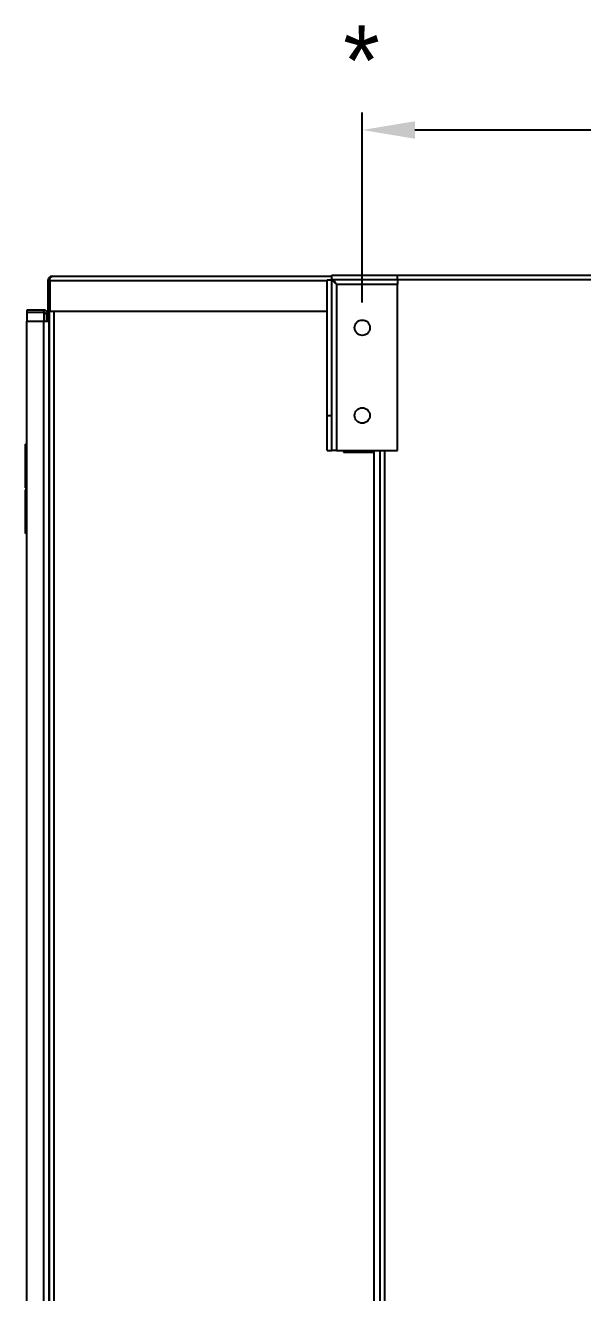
# Model space of a CAD drawing. Header units: inches. Extents: x 1229 to 1453, y -1023 to -720.
# Drawn here: x 1229.08 to 1244.95, y -934.96 to -898.87 of the extents above; entities that cross this region are included whole.
import ezdxf

# ---------------------------------------------------------------- set-up
doc = ezdxf.new("R2010")
doc.units = ezdxf.units.IN
doc.header["$MEASUREMENT"] = 0
doc.header["$PDSIZE"] = -1
doc.dimstyles.new('RAE Solutions', dxfattribs={"dimtxt": 2, "dimasz": 1.5, "dimexe": 0.5, "dimexo": 0.5, "dimgap": 0.5, "dimtad": 0, "dimtih": 1, "dimtoh": 1, "dimdec": 3, "dimrnd": 0.125, "dimzin": 1, "dimdsep": 46, "dimlunit": 5, "dimtxsty": 'Standard', "dimcen": 0.09, "dimadec": 0, "dimazin": 0, "dimtfac": 1, "dimtdec": 3, "dimtofl": 0, "dimtmove": 0, "dimatfit": 3, "dimfxl": 1, "dimtolj": 1, "dimtzin": 1, "dimarcsym": 0})

# ---------------------------------------------------------------- blocks, each defined once
blk = doc.blocks.new('*D273')
at = {"color": 0, "lineweight": -2, "transparency": 16777216}
for p, q in [((1238.674, -906.764), (1238.674, -901.353)), ((1279.736, -906.764), (1279.736, -901.353)), ((1240.174, -901.853), (1257.372, -901.853)), ((1278.236, -901.853), (1261.038, -901.853))]:
    blk.add_line(p, q, dxfattribs=at)
at = {"color": 0, "transparency": 16777216}
for points in [[(1240.174, -901.603), (1240.174, -902.103), (1238.674, -901.853)], [(1278.236, -901.603), (1278.236, -902.103), (1279.736, -901.853)]]:
    blk.add_solid(points, dxfattribs=at)
at = {"layer": 'Defpoints', "color": 0, "transparency": 16777216}
for p in [(1279.736, -901.853), (1238.674, -907.264), (1279.736, -907.264)]:
    blk.add_point(p, dxfattribs=at)
at = {"color": 0, "transparency": 16777216, "insert": (1259.205, -901.853), "char_height": 2, "attachment_point": 5}
blk.add_mtext('\\A1;41', dxfattribs=at)

msp = doc.modelspace()

# ---------------------------------------------------------------- linework, layer by layer
at = {"color": 18, "linetype": 'Continuous', "lineweight": 25, "true_color": 0x000000}
for p, q in [((1229.8501, -906.0196), (1237.8109, -906.0196)), ((1237.6739, -906.1196), (1237.8039, -906.1196)), ((1237.6739, -909.9825), (1237.6739, -906.1196)), ((1237.8039, -909.9825), (1237.8039, -906.1196)), ((1237.8109, -906.1125), (1237.8109, -905.9825)), ((1237.8109, -905.9825), (1239.6739, -905.9825)), ((1237.8109, -906.1125), (1239.6739, -906.1125)), ((1239.6739, -906.1125), (1239.6739, -905.9825)), ((1239.6739, -905.9825), (1358.6739, -905.9825)), ((1239.6739, -906.1125), (1239.6739, -906.2465)), ((1358.6739, -906.1155), (1239.6739, -906.1155)), ((1229.7171, -906.1526), (1229.7671, -906.1526)), ((1229.7171, -906.1526), (1229.7171, -907.0196)), ((1229.7671, -906.1526), (1229.7671, -907.0196)), ((1229.7671, -906.1526), (1229.7742, -906.1526)), ((1229.7742, -906.1526), (1229.7742, -907.0196)), ((1237.6739, -906.1526), (1229.7742, -906.1526)), ((1237.875, -906.1526), (1237.8415, -906.1526)), ((1237.9379, -906.2465), (1237.9379, -910.9825)), ((1237.9379, -906.2465), (1239.6739, -906.2465)), ((1239.6739, -910.9825), (1239.6739, -906.2465)), ((1229.1261, -906.9826), (1229.1261, -907.0456)), ((1229.6051, -906.9826), (1229.1261, -906.9826)), ((1229.6051, -907.0456), (1229.1261, -907.0456)), ((1229.1261, -907.0456), (1229.1261, -907.2956)), ((1229.6051, -907.0456), (1229.6051, -906.9826)), ((1229.6051, -907.0456), (1229.6051, -907.2956)), ((1229.6881, -907.2956), (1229.6881, -907.0456)), ((1229.7252, -907.0456), (1229.6881, -907.0456)), ((1229.7171, -907.0196), (1229.7671, -907.0196)), ((1229.7511, -907.0456), (1229.7252, -907.0456)), ((1229.7511, -907.2956), (1229.7511, -907.0456)), ((1229.7671, -944.4265), (1229.7671, -907.0196)), ((1237.6739, -907.0196), (1229.7742, -907.0196)), ((1229.9001, -944.4265), (1229.9001, -907.0196)), ((1229.1261, -943.5456), (1229.1261, -907.2956)), ((1229.1261, -907.2956), (1229.6051, -907.2956)), ((1229.6051, -943.5456), (1229.6051, -907.2956)), ((1229.6051, -907.2956), (1229.7252, -907.2956)), ((1229.7511, -907.2956), (1229.7252, -907.2956)), ((1229.7511, -907.2956), (1229.7511, -943.5456)), ((1237.6739, -909.9825), (1237.8039, -909.9825)), ((1237.6739, -910.9825), (1237.6739, -909.9825)), ((1237.8039, -910.9825), (1237.8039, -909.9825)), ((1229.0791, -912.0406), (1229.0791, -910.8006)), ((1229.1261, -910.8006), (1229.0791, -910.8006)), ((1237.6739, -910.9825), (1237.8039, -910.9825)), ((1237.9379, -910.9825), (1237.8039, -910.9825)), ((1237.9379, -910.9825), (1239.6739, -910.9825)), ((1238.1421, -910.9825), (1238.1421, -911.0276)), ((1238.1421, -911.0276), (1239.0171, -911.0276)), ((1238.1739, -911.0276), (1238.1739, -910.9825)), ((1239.0171, -911.0276), (1239.0171, -910.9825)), ((1239.0171, -944.4265), (1239.0171, -911.0276)), ((1239.1739, -910.9825), (1239.1739, -944.4265)), ((1239.3069, -910.9825), (1239.3069, -944.4265)), ((1229.1261, -912.0406), (1229.0791, -912.0406)), ((1229.0796, -913.3431), (1229.0796, -912.1031)), ((1229.1261, -912.1031), (1229.0796, -912.1031)), ((1229.0949, -912.0406), (1229.0949, -912.1031)), ((1229.7511, -912.1031), (1229.7671, -912.1031)), ((1229.1261, -913.3431), (1229.0796, -913.3431)), ((1229.7511, -913.3431), (1229.7671, -913.3431))]:
    msp.add_line(p, q, dxfattribs=at)
for centre in [(1238.6739, -907.4825), (1238.6739, -909.9825)]:
    msp.add_circle(centre, 0.2188, dxfattribs=at)
for radius, start in [(0.146, 34.64522), (0.083, 0)]:
    msp.add_arc((1229.6051, -907.1286), radius, start, 90, dxfattribs=at)
for points, knots in [([(1229.8501, -906.0196), (1229.8355, -906.021), (1229.8037, -906.0241), (1229.7631, -906.0483), (1229.7331, -906.0849), (1229.719, -906.1205), (1229.7176, -906.1438), (1229.7171, -906.1526)], [0, 0, 0, 0, 0.2277354, 0.4961981, 0.6891981, 0.8824378, 1, 1, 1, 1]), ([(1229.7778, -906.112), (1229.7777, -906.1122), (1229.7727, -906.1187), (1229.7684, -906.1334), (1229.7674, -906.1475), (1229.7671, -906.1526)], [0, 0, 0, 0, 0.01734506, 0.63845093, 1, 1, 1, 1]), ([(1229.7742, -906.1526), (1229.7747, -906.1421), (1229.7756, -906.1215), (1229.7805, -906.0932), (1229.7878, -906.0691), (1229.7999, -906.0465), (1229.821, -906.025), (1229.8394, -906.0216), (1229.8501, -906.0196)], [0, 0, 0, 0, 0.1398597, 0.2740293, 0.4037366, 0.5303409, 0.7251826, 1, 1, 1, 1]), ([(1237.8039, -906.1196), (1237.8049, -906.1207), (1237.8071, -906.1228), (1237.8231, -906.1359), (1237.8494, -906.1593), (1237.8881, -906.1979), (1237.9206, -906.2296), (1237.9379, -906.2465)], [0, 0, 0, 0, 0.1511523, 0.3020004, 0.4605084, 0.711982, 1, 1, 1, 1]), ([(1237.9379, -906.2465), (1237.9273, -906.229), (1237.9061, -906.1939), (1237.8744, -906.1496), (1237.8427, -906.1186), (1237.8215, -906.1146), (1237.8109, -906.1125)], [0, 0, 0, 0, 0.2499997, 0.4999982, 0.7500043, 1, 1, 1, 1])]:
    msp.add_open_spline(points, degree=3, knots=knots, dxfattribs=at)

# ---------------------------------------------------------------- texts
at = {"color": 18, "true_color": 0x000000, "insert": (1238.6525, -899.873), "char_height": 2, "attachment_point": 5}
msp.add_mtext('\\A1;*', dxfattribs=at)

# ---------------------------------------------------------------- dimensions: what is measured, and where the dimension line sits
at = {"color": 18, "true_color": 0x000000}
dim = msp.add_linear_dim(base=(1279.736354293, -901.852501791), p1=(1238.673854293, -907.2637972179), p2=(1279.736354293, -907.2637971909), dimstyle='RAE Solutions', dxfattribs=at)
dim.commit()
dim.dimension.update_dxf_attribs({"geometry": '*D273', "text_midpoint": (1259.205104293, -901.852501791)})

doc.saveas('drawing.dxf')
